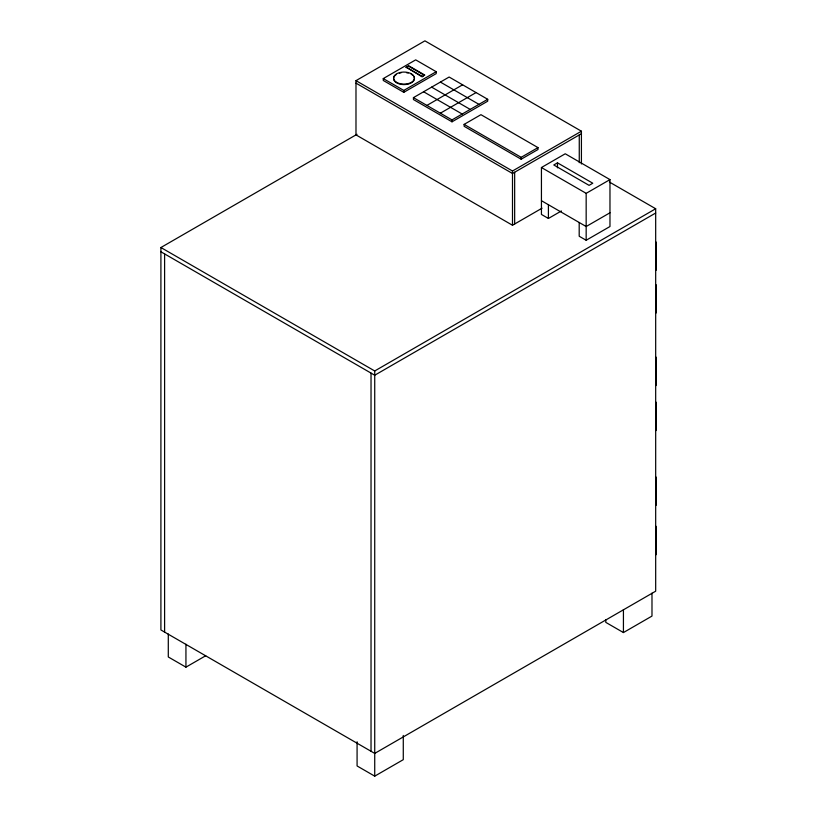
<?xml version="1.0" encoding="UTF-8"?>
<svg xmlns="http://www.w3.org/2000/svg" width="817" height="817" viewBox="0 0 817 817"><rect width="100%" height="100%" fill="white"/><g stroke="black" fill="none" stroke-linecap="round" stroke-linejoin="round"><path stroke-width="1.23" d="M542.039 208.192L512.494 225.247L355.987 134.887L355.987 80.648L424.911 40.85L581.418 131.21L581.418 163.992M383.265 78.585L415.69 59.866L436.207 71.712L436.207 73.612L403.792 92.331L383.265 80.474L383.265 78.585L403.792 90.432L436.207 71.712M406.151 67.147L408.612 65.728L424.626 74.97L422.164 76.859L406.151 67.147L422.164 76.389L424.626 74.97M406.151 67.617L408.612 66.197L424.626 75.44M413.433 97.642L449.136 77.033L487.708 99.296L487.708 101.196L452.005 121.815L413.433 99.541L413.433 97.642L452.005 119.915L487.708 99.296M609.39 182.028L655.683 208.754L655.683 591.191L374.727 753.407L160.908 629.958L160.908 247.52L357.019 134.294M426.893 105.424L462.606 84.805M440.363 113.195L476.076 92.576M464.117 124.388L480.947 114.676L537.994 147.611L537.994 149.511L521.164 159.223L464.117 126.288L464.117 124.388L521.164 157.324L537.994 147.611M355.987 80.648L512.494 171.008L581.418 131.21M581.418 133.702L512.494 173.49L355.987 83.13M561.391 210.97L548.411 218.466L541.436 214.432L541.436 167.526L565.241 153.78L609.972 179.607L609.972 226.523L586.167 240.259L579.192 236.236L579.192 222.49M557.48 162.838L553.783 164.973L589.077 185.357L592.774 183.222L557.48 162.838L557.48 167.842M541.436 167.526L586.167 193.343L609.972 179.607M609.972 212.777L586.167 226.523L541.436 200.696M160.908 247.52L374.727 370.969L655.683 208.754M655.683 213.023L374.727 375.228L160.908 251.779M168.292 634.033L168.292 656.97L185.939 667.152L205.71 655.745M357.08 741.754L357.08 765.958L374.727 776.15L403.281 759.667L403.281 735.453M605.785 619.827L605.785 622.37L623.432 632.562L651.986 616.079L651.986 593.142M440.383 82.078L478.966 104.351M431.631 87.133L470.214 109.407M423.604 91.77L462.187 114.033M656.092 241.975L656.092 270.407M656.092 284.622L656.092 313.054M656.092 357.131L656.092 385.563M656.092 402.148L656.092 430.579M656.092 477.026L656.092 505.457M656.092 526.311L656.092 554.743M623.432 609.625L623.432 632.562M586.167 193.343L586.167 240.259M579.263 134.948L579.263 162.716M548.411 204.72L548.411 218.466M521.164 157.324L521.164 159.223M514.659 172.244L514.659 224.001M512.494 171.008L512.494 225.247M452.005 119.915L452.005 121.815M403.792 90.432L403.792 92.331M374.727 370.969L374.727 776.15M371.03 373.103L371.03 751.272M185.939 644.225L185.939 667.152M164.605 253.913L164.605 632.082M414.035 76.89A10.447 6.036 0 0 1 401.515 84.427A10.447 6.036 0 0 1 396.459 74.398M399.39 73.162A10.447 6.036 0 0 1 401.086 72.784M406.498 72.713A10.447 6.036 0 0 1 408.224 73.05M411.237 74.214A10.447 6.036 0 0 1 412.942 75.45M396.776 82.456A10.447 6.036 0 0 0 414.158 79.535A10.447 6.036 0 0 0 401.086 72.304A10.447 6.036 0 0 0 396.776 82.456"/></g></svg>
